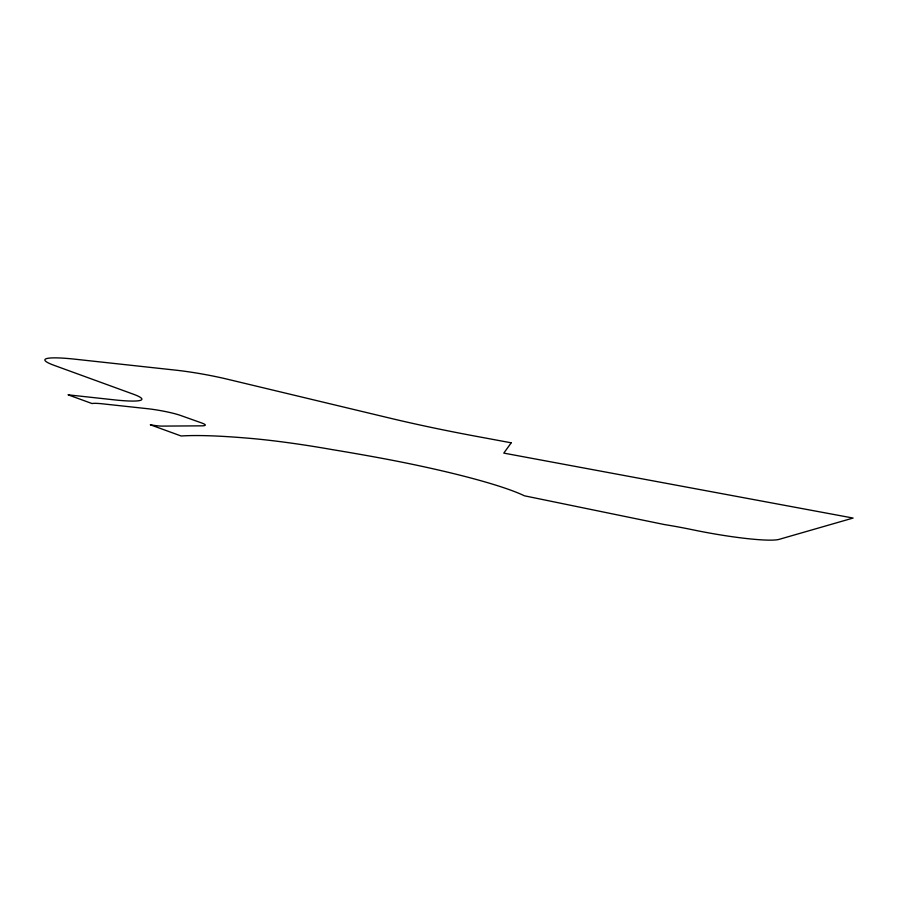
<?xml version="1.0" encoding="UTF-8"?>
<svg xmlns="http://www.w3.org/2000/svg" width="898" height="898" viewBox="0 0 898 898"><rect width="100%" height="100%" fill="white"/><g stroke="black" fill="none" stroke-linecap="round" stroke-linejoin="round"><path stroke-width="1.35" d="M511.254 442.793L503.789 453.108L853.1 518.056L779.15 539.35A71.223 7.813 10.2 0 1 694.356 530.123L690.697 529.371A70.134 7.7 10.2 0 0 664.34 524.544L524.398 495.797A167.993 18.431 10.2 0 0 377.968 457.576A276.73 30.364 10.2 0 0 332.619 449.674A135.733 14.896 10.2 0 0 246.187 438.033A243.942 26.772 10.2 0 0 181.127 435.99L150.314 424.776A13.593 1.493 10.2 0 0 161.82 426.101L201.713 425.843A24.471 2.683 10.2 0 0 201.522 422.913L180.453 415.415A24.471 2.683 10.2 0 0 147.541 408.702L102.675 403.842A24.471 2.683 10.2 0 0 92.045 403.55L68.046 394.806A59.257 6.499 10.2 0 0 70.179 395.053L114.585 399.891A59.257 6.499 10.2 0 0 133.353 394.2L54.138 365.351A64.701 7.094 10.2 0 1 75.511 359.245L175.638 370.144A52.735 5.792 10.2 0 1 227.475 379.225L389.317 417.997A213.668 23.449 10.2 0 0 474.93 436.069L510.973 442.77"/></g></svg>
